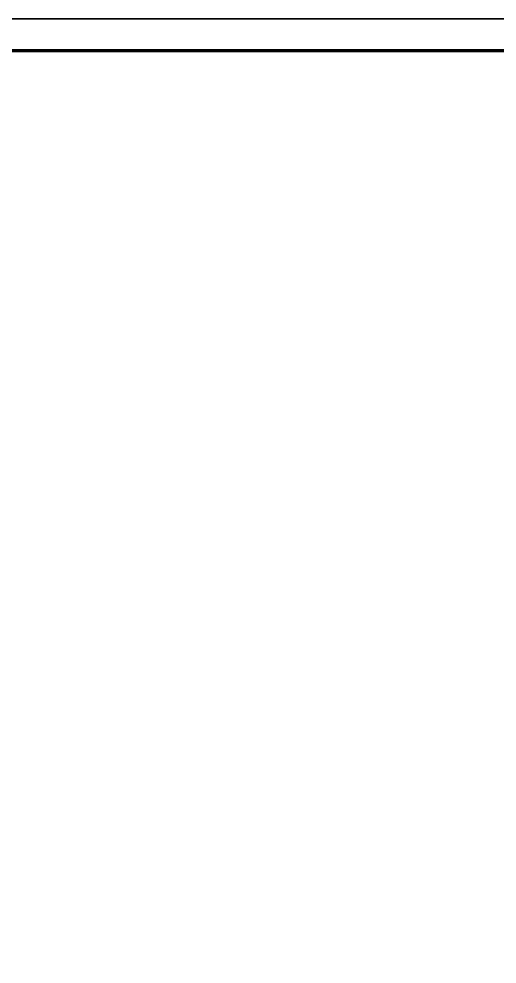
# Model space of a CAD drawing. Extents: x 776418 to 2076422, y -1170708 to 498544.
# Drawn here: x 1106355 to 1121375, y 389456 to 419156 of the extents above; entities that cross this region are included whole.
import ezdxf

# ---------------------------------------------------------------- set-up
doc = ezdxf.new("R2010")
doc.units = 0
doc.header["$LTSCALE"] = 1000
doc.header["$MEASUREMENT"] = 0
for name, color, linetype in [('DIM-动力', 3, 'CONTINUOUS'), ('TEL_TITLE', 7, 'CONTINUOUS'), ('WIRE-通讯', 4, 'CONTINUOUS')]:
    doc.layers.add(name, color=color, linetype=linetype)

# ---------------------------------------------------------------- blocks, each defined once
blk = doc.blocks.new('A$C00115E70')
at = {"layer": 'WIRE-通讯', "ltscale": 0.001}
blk.add_lwpolyline([(-84100, 59400), (0, 59400), (0, 0), (-84100, 0)], close=True, dxfattribs=at)

msp = doc.modelspace()

# ---------------------------------------------------------------- linework, layer by layer
at = {"layer": 'DIM-动力', "ltscale": 0.001}
msp.add_lwpolyline([(1052295.426790789, 359756.4607165949), (1136395.426790789, 359756.4607165949), (1136395.426790789, 419156.4607165949), (1052295.426790789, 419156.4607165949)], close=True, dxfattribs=at)
at = {"layer": 'TEL_TITLE'}
msp.add_lwpolyline([(1052295.426790789, 359756.4607165952), (1136395.426790789, 359756.4607165952), (1136395.426790789, 419156.4607165952), (1052295.426790789, 419156.4607165952)], close=True, dxfattribs=at)
at = {"layer": 'TEL_TITLE', "const_width": 100}
msp.add_lwpolyline([(1054795.426790789, 360756.4607165952), (1135395.426790789, 360756.4607165952), (1135395.426790789, 418156.4607165952), (1054795.426790789, 418156.4607165952)], close=True, dxfattribs=at)

# ---------------------------------------------------------------- block references
at = {"layer": 'WIRE-通讯', "ltscale": 0.001}
msp.add_blockref('A$C00115E70', (1136395.426790789, 359756.4607165949), dxfattribs=at)

doc.saveas('drawing.dxf')
